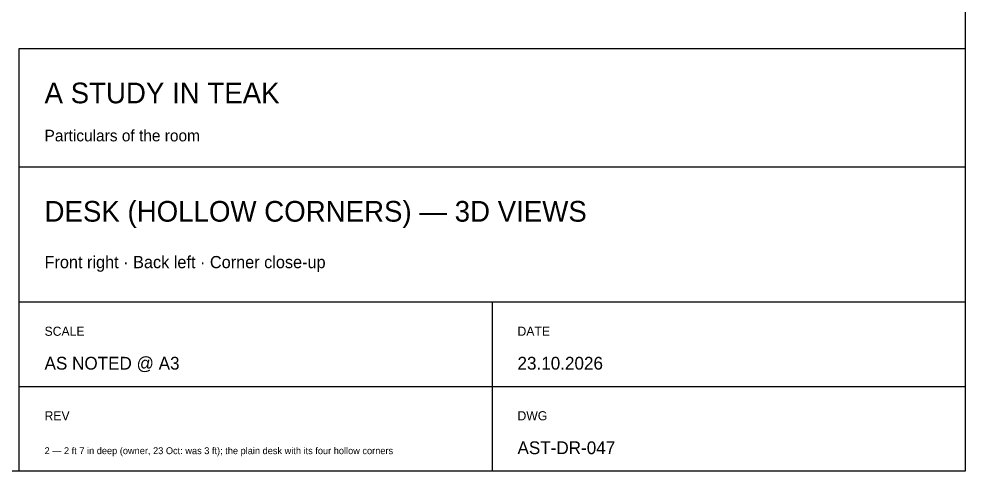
# Model space of a CAD drawing. Header units: inches. Extents: x 0.3 to 16.2, y 0.3 to 11.4.
# Drawn here: x 11.81 to 16.22, y 0.315 to 2.421 of the extents above; entities that cross this region are included whole.
import ezdxf

# ---------------------------------------------------------------- set-up
doc = ezdxf.new("R2010")
doc.units = ezdxf.units.IN
doc.header["$LTSCALE"] = 0.009843
doc.header["$MEASUREMENT"] = 0
doc.layers.add('GEOMETRY', color=7, linetype='Continuous')
doc.layers.add('TEXT', color=7, linetype='Continuous')

msp = doc.modelspace()

# ---------------------------------------------------------------- linework, layer by layer
at = {"layer": 'GEOMETRY'}
for p, q in [((11.811, 1.7323), (16.2205, 1.7323)), ((11.811, 1.1024), (16.2205, 1.1024)), ((14.0157, 1.1024), (14.0157, 0.315)), ((11.811, 0.7087), (16.2205, 0.7087))]:
    msp.add_line(p, q, dxfattribs=at)
for points in [[(0.315, 11.378), (16.2205, 11.378), (16.2205, 0.315), (0.315, 0.315), (0.315, 11.378)], [(11.811, 2.2835), (16.2205, 2.2835), (16.2205, 0.315), (11.811, 0.315), (11.811, 2.2835)]]:
    msp.add_lwpolyline(points, dxfattribs=at)

# ---------------------------------------------------------------- texts
at = {"layer": 'TEXT'}
for s, height, p in [('A STUDY IN TEAK', 0.096378, (11.9291, 2.0276)), ('Particulars of the room', 0.053858, (11.9291, 1.8504)), ('DESK (HOLLOW CORNERS) — 3D VIEWS', 0.096378, (11.9291, 1.4764)), ('Front right · Back left · Corner close-up', 0.056693, (11.9291, 1.2598)), ('SCALE', 0.04252, (11.9291, 0.9449)), ('DATE', 0.04252, (14.1339, 0.9449)), ('AS NOTED @ A3', 0.059528, (11.9291, 0.7874)), ('23.10.2026', 0.05953, (14.1339, 0.7874)), ('REV', 0.04252, (11.9291, 0.5512)), ('DWG', 0.04252, (14.1339, 0.5512)), ('AST-DR-047', 0.05953, (14.1339, 0.3937)), ('2 — 2 ft 7 in deep (owner, 23 Oct: was 3 ft); the plain desk with its four hollow corners', 0.032105, (11.9291, 0.3937))]:
    msp.add_text(s, height=height, dxfattribs=at).set_placement(p)

doc.saveas('drawing.dxf')
